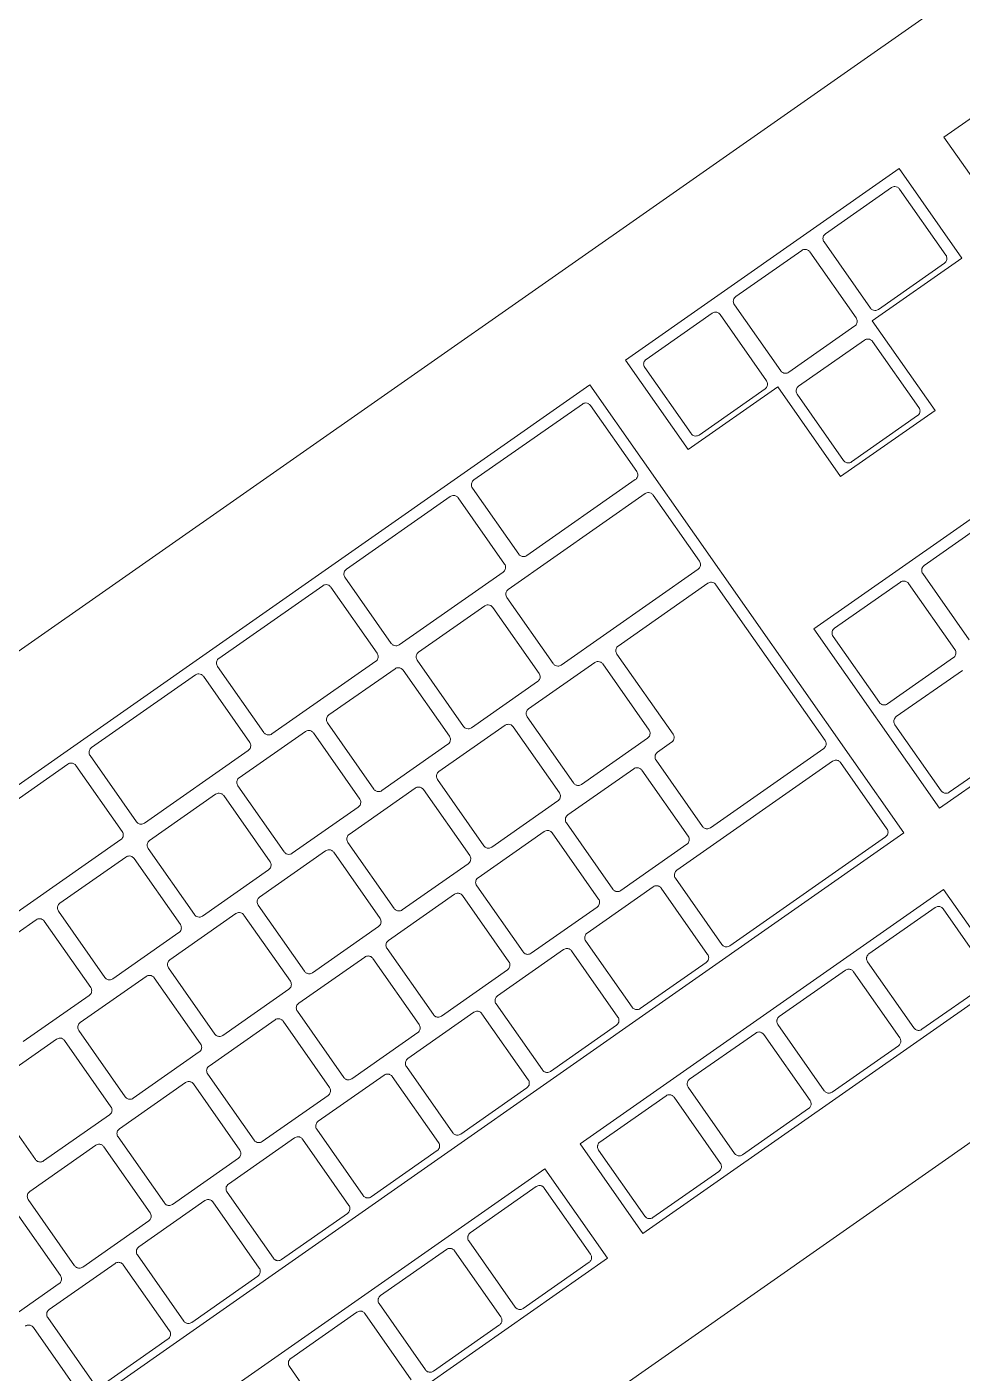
# Model space of a CAD drawing. Header units: inches. Extents: x 1 to 4637, y -664 to 702.
# Drawn here: x 2087.93 to 2094.32, y -357.12 to -347.92 of the extents above; entities that cross this region are included whole.
import ezdxf

# ---------------------------------------------------------------- set-up
doc = ezdxf.new("R2010")
doc.units = ezdxf.units.IN
doc.header["$MEASUREMENT"] = 0
doc.layers.add('I-FURN', color=30, linetype='Continuous', lineweight=9)

# ---------------------------------------------------------------- blocks, each defined once
blk = doc.blocks.new('Desk - Group 1 - No Side Chairs-V26-New Construction - Tel_Data_Elec Plan')
at = {"layer": 'I-FURN'}
for p, q in [((25.2669, 17.82), (10.4318, 7.4324)), ((16.8319, 9.4804), (26.0555, 15.9388)), ((18.857, 12.3883), (21.3403, 14.1271)), ((20.7145, 13.5794), (21.0311, 13.1272)), ((21.7694, 13.5143), (19.2861, 11.7755)), ((21.8596, 12.9393), (22.3111, 13.2555)), ((22.7793, 12.8614), (22.4627, 13.3136)), ((19.5954, 12.8439), (20.0469, 13.16)), ((20.5151, 12.7659), (20.1985, 13.2181)), ((22.3659, 13.2458), (22.6825, 12.7936)), ((20.1017, 13.1503), (20.4184, 12.6981)), ((21.0215, 13.0724), (20.57, 12.7562)), ((22.1665, 12.4323), (21.8499, 12.8845)), ((28.2007, 12.875), (18.9772, 6.4166)), ((21.2468, 12.5103), (21.6983, 12.8264)), ((21.7532, 12.8168), (22.0698, 12.3646)), ((22.6048, 12.5614), (23.0563, 12.8775)), ((18.9827, 12.4148), (19.4342, 12.731)), ((19.489, 12.7213), (19.8056, 12.2691)), ((19.9024, 12.3368), (19.5857, 12.789)), ((22.6729, 12.7388), (22.2214, 12.4226)), ((20.4087, 12.6433), (19.9572, 12.3272)), ((14.1495, 2.123), (28.9845, 12.5107)), ((21.5538, 12.0032), (21.2372, 12.4554)), ((21.9921, 12.1323), (22.4436, 12.4485)), ((22.4984, 12.4388), (22.8151, 11.9866)), ((22.9118, 12.0543), (22.5952, 12.5065)), ((19.2861, 11.7755), (18.857, 12.3883)), ((19.2896, 11.9078), (18.973, 12.36)), ((20.6341, 12.0812), (21.0856, 12.3974)), ((21.1404, 12.3877), (21.457, 11.9355)), ((22.0601, 12.3097), (21.6086, 11.9936)), ((16.1319, 10.4801), (18.6152, 12.2189)), ((18.6152, 12.2189), (19.0442, 11.6062)), ((19.796, 12.2143), (19.3445, 11.8981)), ((18.0958, 11.7938), (18.5473, 12.11)), ((18.6021, 12.1003), (18.9188, 11.6481)), ((22.2991, 11.6253), (21.9824, 12.0775)), ((20.0213, 11.6522), (20.4728, 11.9683)), ((20.941, 11.5742), (20.6244, 12.0264)), ((21.3793, 11.7033), (21.8308, 12.0194)), ((21.8857, 12.0097), (22.2023, 11.5575)), ((20.5277, 11.9587), (20.8443, 11.5064)), ((21.4474, 11.8807), (20.9959, 11.5645)), ((22.8054, 11.9318), (22.3539, 11.6156)), ((18.4028, 11.2868), (18.0861, 11.739)), ((22.2599, 11.4067), (22.7114, 11.7228)), ((22.7662, 11.7131), (23.0829, 11.2609)), ((19.0442, 11.6062), (16.561, 9.8674)), ((17.483, 11.3648), (17.9345, 11.6809)), ((17.9894, 11.6712), (18.306, 11.219)), ((20.3283, 11.1451), (20.0116, 11.5973)), ((21.6863, 11.1962), (21.3697, 11.6484)), ((22.1828, 9.5263), (25.2465, 11.6715)), ((18.9091, 11.5933), (18.4576, 11.2771)), ((19.4086, 11.2231), (19.8601, 11.5393)), ((19.9149, 11.5296), (20.2315, 11.0774)), ((20.7666, 11.2742), (21.2181, 11.5904)), ((21.2729, 11.5807), (21.5896, 11.1285)), ((20.8346, 11.4516), (20.3831, 11.1355)), ((22.1926, 11.5027), (21.7411, 11.1866)), ((22.5669, 10.8996), (22.2502, 11.3518)), ((16.8703, 10.9357), (17.3218, 11.2519)), ((17.3766, 11.2422), (17.6932, 10.79)), ((17.79, 10.8577), (17.4734, 11.3099)), ((21.6471, 10.9776), (22.0986, 11.2937)), ((22.1535, 11.2841), (22.4701, 10.8319)), ((18.2963, 11.1642), (17.8448, 10.8481)), ((19.7155, 10.7161), (19.3989, 11.1683)), ((20.1538, 10.8452), (20.6053, 11.1613)), ((20.6602, 11.1516), (20.9768, 10.6994)), ((21.0736, 10.7672), (20.7569, 11.2194)), ((25.6083, 11.1548), (22.5446, 9.0096)), ((23.0732, 11.2061), (22.6217, 10.89)), ((18.7958, 10.7941), (19.2473, 11.1102)), ((19.3021, 11.1005), (19.6188, 10.6483)), ((21.5799, 11.0736), (21.1284, 10.7575)), ((20.2219, 11.0226), (19.7704, 10.7064)), ((17.1772, 10.4287), (16.8606, 10.8809)), ((21.0344, 10.5486), (21.4859, 10.8647)), ((21.9541, 10.4706), (21.6375, 10.9228)), ((22.3987, 10.5907), (22.8502, 10.9068)), ((16.2575, 10.5067), (16.709, 10.8228)), ((16.7639, 10.8131), (17.0805, 10.3609)), ((20.4608, 10.3381), (20.1442, 10.7903)), ((21.5407, 10.855), (21.8574, 10.4028)), ((22.4604, 10.777), (22.0089, 10.4609)), ((17.6836, 10.7352), (17.2321, 10.419)), ((18.1831, 10.365), (18.6346, 10.6812)), ((19.1028, 10.287), (18.7861, 10.7392)), ((19.5411, 10.4161), (19.9926, 10.7322)), ((20.0474, 10.7226), (20.3641, 10.2704)), ((18.6894, 10.6715), (19.006, 10.2193)), ((19.6091, 10.5935), (19.1576, 10.2774)), ((20.9671, 10.6446), (20.5156, 10.3285)), ((21.3414, 10.0415), (21.0247, 10.4937)), ((22.7057, 10.0836), (22.389, 10.5358)), ((16.561, 9.8674), (16.1319, 10.4801)), ((16.5645, 9.9996), (16.2479, 10.4518)), ((20.4216, 10.1195), (20.8731, 10.4356)), ((20.928, 10.426), (21.2446, 9.9738)), ((21.7859, 10.1616), (22.2374, 10.4778)), ((22.2923, 10.4681), (22.6089, 10.0159)), ((18.49, 9.858), (18.1734, 10.3102)), ((19.8481, 9.9091), (19.5314, 10.3613)), ((21.8477, 10.348), (21.3962, 10.0318)), ((23.212, 10.3901), (22.7605, 10.074)), ((17.0708, 10.3061), (16.6193, 9.99)), ((16.9576, 9.5069), (18.0218, 10.2521)), ((18.0766, 10.2424), (18.3933, 9.7902)), ((18.9283, 9.9871), (19.3798, 10.3032)), ((19.4347, 10.2935), (19.7513, 9.8413)), ((20.3544, 10.2155), (19.9029, 9.8994)), ((18.9964, 10.1645), (18.5449, 9.8483)), ((20.7286, 9.6125), (20.412, 10.0647)), ((21.1732, 9.7326), (21.6247, 10.0487)), ((21.6795, 10.039), (21.9962, 9.5868)), ((22.0929, 9.6546), (21.7763, 10.1068)), ((19.8089, 9.6904), (20.2604, 10.0066)), ((20.3152, 9.9969), (20.6319, 9.5447)), ((22.5993, 9.9611), (22.1477, 9.6449)), ((18.3156, 9.558), (18.7671, 9.8741)), ((18.8219, 9.8645), (19.1386, 9.4123)), ((19.2353, 9.48), (18.9187, 9.9322)), ((21.2349, 9.9189), (20.7834, 9.6028)), ((19.7416, 9.7865), (19.2901, 9.4703)), ((18.3836, 9.7354), (17.3194, 8.9902)), ((21.4802, 9.2255), (21.1635, 9.6777)), ((19.1961, 9.2614), (19.6476, 9.5775)), ((20.1159, 9.1834), (19.7992, 9.6356)), ((20.5604, 9.3035), (21.0119, 9.6197)), ((21.0668, 9.61), (21.3834, 9.1578)), ((18.9772, 6.4166), (16.8319, 9.4804)), ((18.6226, 9.051), (18.3059, 9.5032)), ((19.7025, 9.5679), (20.0191, 9.1157)), ((20.6222, 9.4899), (20.1707, 9.1737)), ((21.9865, 9.532), (21.535, 9.2159)), ((17.2645, 8.9999), (16.9479, 9.4521)), ((17.3803, 8.9031), (18.1543, 9.4451)), ((18.2092, 9.4354), (18.5258, 8.9832)), ((21.312, 8.9166), (22.0215, 9.4134)), ((22.0763, 9.4037), (22.393, 8.9515)), ((22.4897, 9.0192), (22.1731, 9.4715)), ((14.7196, 8.0013), (16.5901, 9.311)), ((16.5901, 9.311), (17.4482, 8.0855)), ((19.1289, 9.3574), (18.6774, 9.0413)), ((19.5031, 8.7544), (19.1865, 9.2066)), ((20.8674, 8.7965), (20.5508, 9.2487)), ((16.0707, 8.8859), (16.5222, 9.2021)), ((16.577, 9.1924), (16.8937, 8.7402)), ((18.5834, 8.8323), (19.0349, 9.1485)), ((19.0897, 9.1388), (19.4064, 8.6866)), ((19.9477, 8.8745), (20.3992, 9.1906)), ((20.454, 9.1809), (20.7707, 8.7287)), ((20.0094, 9.0608), (19.5579, 8.7447)), ((21.3737, 9.1029), (20.9222, 8.7868)), ((18.5161, 8.9284), (18.4194, 8.8606)), ((18.1164, 7.7833), (17.3707, 8.8483)), ((21.619, 8.4095), (21.3023, 8.8617)), ((22.3833, 8.8967), (21.6738, 8.3999)), ((18.4097, 8.8058), (18.7936, 8.2576)), ((18.8904, 8.3253), (18.5737, 8.7775)), ((19.3349, 8.4454), (19.7864, 8.7615)), ((19.8413, 8.7519), (20.1579, 8.2997)), ((20.2547, 8.3674), (19.938, 8.8196)), ((20.4412, 8.3069), (21.1507, 8.8037)), ((21.2056, 8.794), (21.5222, 8.3418)), ((16.884, 8.6853), (16.4325, 8.3692)), ((20.761, 8.6739), (20.3095, 8.3578)), ((16.4935, 8.2821), (16.945, 8.5983)), ((16.9998, 8.5886), (17.3164, 8.1364)), ((19.3967, 8.6318), (18.9452, 8.3156)), ((19.6419, 7.9384), (19.3253, 8.3906)), ((18.2384, 7.6776), (19.1737, 8.3325)), ((19.2285, 8.3228), (19.5452, 7.8706)), ((21.5125, 8.287), (20.803, 7.7902)), ((16.8004, 7.7751), (16.4838, 8.2273)), ((18.7839, 8.2027), (18.1712, 7.7737)), ((19.5705, 7.6972), (20.28, 8.194)), ((20.1482, 8.2448), (19.6967, 7.9287)), ((20.7482, 7.7998), (20.4316, 8.252)), ((16.387, 8.1596), (16.7037, 7.7073)), ((20.3348, 8.1843), (20.6515, 7.7321)), ((17.4482, 8.0855), (15.5777, 6.7758)), ((17.3068, 8.0816), (16.8553, 7.7654)), ((14.4132, 7.7868), (16.5585, 4.723)), ((19.5355, 7.8158), (18.6002, 7.1609)), ((16.694, 7.6525), (16.2425, 7.3364)), ((19.8775, 7.1901), (19.5608, 7.6423)), ((20.6418, 7.6773), (19.9323, 7.1805)), ((18.5454, 7.1706), (18.2288, 7.6228)), ((18.6675, 7.0649), (19.4092, 7.5843)), ((19.4641, 7.5746), (19.7807, 7.1224)), ((16.6195, 6.5921), (17.2645, 7.0437)), ((17.2645, 7.0437), (17.6935, 6.431)), ((18.9745, 6.5578), (18.6578, 7.01)), ((19.771, 7.0675), (19.0293, 6.5482)), ((16.7388, 6.6276), (17.1903, 6.9437)), ((17.2451, 6.934), (17.5618, 6.4818)), ((17.6935, 6.431), (18.3063, 6.86)), ((18.3063, 6.86), (18.7353, 6.2473)), ((17.7806, 6.4439), (18.2321, 6.76)), ((18.2869, 6.7504), (18.6036, 6.2981)), ((17.0485, 5.9793), (16.6195, 6.5921)), ((17.0458, 6.1205), (16.7291, 6.5727)), ((17.5521, 6.427), (17.1006, 6.1109)), ((18.0876, 5.9368), (17.7709, 6.389)), ((17.1679, 6.0148), (17.6194, 6.331)), ((17.6742, 6.3213), (17.9908, 5.8691)), ((18.7353, 6.2473), (16.8648, 4.9375)), ((18.5939, 6.2433), (18.1424, 5.9272)), ((16.4358, 5.5503), (17.0485, 5.9793)), ((16.5551, 5.5858), (17.0066, 5.9019)), ((17.0614, 5.8922), (17.3781, 5.44)), ((17.4748, 5.5078), (17.1582, 5.96)), ((17.9812, 5.8143), (17.5297, 5.4981)), ((16.8648, 4.9375), (16.4358, 5.5503)), ((16.8621, 5.0787), (16.5454, 5.5309)), ((17.3684, 5.3852), (16.9169, 5.0691)), ((16.5585, 4.723), (14.0752, 2.9842))]:
    blk.add_line(p, q, dxfattribs=at)
for points in [[(20.0469, 13.16), (20.0498, 13.162), (20.0561, 13.1653), (20.0664, 13.1675), (20.0769, 13.1669), (20.0867, 13.1637), (20.0952, 13.1581), (20.0998, 13.1531), (20.1017, 13.1503)], [(21.8499, 12.8845), (21.8476, 12.8878), (21.8439, 12.8952), (21.8421, 12.9075), (21.8442, 12.9198), (21.8501, 12.931), (21.8561, 12.9369), (21.8596, 12.9393)], [(19.5857, 12.789), (19.5838, 12.7918), (19.5807, 12.7978), (19.5784, 12.8078), (19.5787, 12.8181), (19.5817, 12.8281), (19.5873, 12.837), (19.5925, 12.8418), (19.5954, 12.8439)], [(22.6825, 12.7936), (22.6849, 12.7903), (22.6885, 12.7828), (22.6903, 12.7705), (22.6882, 12.7582), (22.6824, 12.747), (22.6763, 12.7412), (22.6729, 12.7388)], [(19.4342, 12.731), (19.437, 12.733), (19.4434, 12.7362), (19.4537, 12.7384), (19.4641, 12.7378), (19.4739, 12.7346), (19.4825, 12.7291), (19.4871, 12.724), (19.489, 12.7213)], [(22.5952, 12.5065), (22.5928, 12.5099), (22.5892, 12.5173), (22.5874, 12.5296), (22.5895, 12.542), (22.5954, 12.5531), (22.6014, 12.559), (22.6048, 12.5614)], [(21.2372, 12.4554), (21.2348, 12.4588), (21.2312, 12.4662), (21.2294, 12.4784), (21.2315, 12.4908), (21.2373, 12.502), (21.2434, 12.5079), (21.2468, 12.5103)], [(18.973, 12.36), (18.9711, 12.3627), (18.9679, 12.3688), (18.9656, 12.3787), (18.9659, 12.389), (18.969, 12.399), (18.9746, 12.408), (18.9798, 12.4128), (18.9827, 12.4148)], [(22.0698, 12.3646), (22.0721, 12.3612), (22.0758, 12.3538), (22.0776, 12.3415), (22.0755, 12.3291), (22.0696, 12.318), (22.0635, 12.3121), (22.0601, 12.3097)], [(18.5473, 12.11), (18.5502, 12.112), (18.5565, 12.1152), (18.5668, 12.1174), (18.5772, 12.1168), (18.587, 12.1136), (18.5956, 12.1081), (18.6002, 12.103), (18.6021, 12.1003)], [(20.6244, 12.0264), (20.6221, 12.0297), (20.6184, 12.0371), (20.6166, 12.0494), (20.6187, 12.0617), (20.6246, 12.0729), (20.6306, 12.0788), (20.6341, 12.0812)], [(21.9824, 12.0775), (21.9801, 12.0808), (21.9764, 12.0883), (21.9747, 12.1006), (21.9768, 12.1129), (21.9826, 12.1241), (21.9887, 12.1299), (21.9921, 12.1323)], [(22.8151, 11.9866), (22.8174, 11.9832), (22.8211, 11.9758), (22.8228, 11.9635), (22.8207, 11.9511), (22.8148, 11.94), (22.8088, 11.9341), (22.8054, 11.9318)], [(21.457, 11.9355), (21.4594, 11.9322), (21.463, 11.9247), (21.4648, 11.9124), (21.4627, 11.9001), (21.4569, 11.8889), (21.4508, 11.8831), (21.4474, 11.8807)], [(18.0861, 11.739), (18.0842, 11.7417), (18.081, 11.7478), (18.0787, 11.7577), (18.0791, 11.768), (18.0821, 11.778), (18.0877, 11.787), (18.0929, 11.7918), (18.0958, 11.7938)], [(17.9345, 11.6809), (17.9374, 11.6829), (17.9437, 11.6862), (17.9541, 11.6884), (17.9645, 11.6878), (17.9743, 11.6846), (17.9829, 11.679), (17.9874, 11.674), (17.9894, 11.6712)], [(21.3697, 11.6484), (21.3673, 11.6518), (21.3637, 11.6592), (21.3619, 11.6715), (21.364, 11.6839), (21.3699, 11.695), (21.3759, 11.7009), (21.3793, 11.7033)], [(20.0116, 11.5973), (20.0093, 11.6007), (20.0057, 11.6081), (20.0039, 11.6203), (20.006, 11.6327), (20.0118, 11.6439), (20.0179, 11.6498), (20.0213, 11.6522)], [(20.8443, 11.5064), (20.8466, 11.5031), (20.8503, 11.4957), (20.8521, 11.4834), (20.85, 11.471), (20.8441, 11.4599), (20.838, 11.454), (20.8346, 11.4516)], [(22.2023, 11.5575), (22.2047, 11.5542), (22.2083, 11.5467), (22.2101, 11.5344), (22.208, 11.5221), (22.2021, 11.5109), (22.1961, 11.5051), (22.1926, 11.5027)], [(17.4734, 11.3099), (17.4714, 11.3127), (17.4683, 11.3187), (17.466, 11.3287), (17.4663, 11.339), (17.4693, 11.349), (17.4749, 11.3579), (17.4801, 11.3627), (17.483, 11.3648)], [(22.2502, 11.3518), (22.2479, 11.3552), (22.2442, 11.3626), (22.2425, 11.375), (22.2446, 11.3873), (22.2505, 11.3984), (22.2565, 11.4043), (22.2599, 11.4067)], [(17.3218, 11.2519), (17.3247, 11.2539), (17.331, 11.2571), (17.3413, 11.2593), (17.3517, 11.2587), (17.3615, 11.2555), (17.3701, 11.25), (17.3747, 11.2449), (17.3766, 11.2422)], [(20.7569, 11.2194), (20.7546, 11.2227), (20.7509, 11.2301), (20.7492, 11.2425), (20.7513, 11.2548), (20.7571, 11.2659), (20.7632, 11.2718), (20.7666, 11.2742)], [(19.3989, 11.1683), (19.3966, 11.1716), (19.3929, 11.179), (19.3911, 11.1913), (19.3932, 11.2036), (19.3991, 11.2148), (19.4051, 11.2207), (19.4086, 11.2231)], [(20.2315, 11.0774), (20.2339, 11.0741), (20.2375, 11.0666), (20.2393, 11.0543), (20.2372, 11.042), (20.2313, 11.0308), (20.2253, 11.025), (20.2219, 11.0226)], [(21.5896, 11.1285), (21.5919, 11.1251), (21.5956, 11.1177), (21.5973, 11.1053), (21.5952, 11.093), (21.5893, 11.0819), (21.5833, 11.076), (21.5799, 11.0736)], [(21.6375, 10.9228), (21.6351, 10.9261), (21.6315, 10.9336), (21.6297, 10.9459), (21.6318, 10.9583), (21.6377, 10.9694), (21.6437, 10.9752), (21.6471, 10.9776)], [(16.8606, 10.8809), (16.8587, 10.8836), (16.8555, 10.8896), (16.8532, 10.8996), (16.8536, 10.9099), (16.8566, 10.9199), (16.8622, 10.9289), (16.8674, 10.9337), (16.8703, 10.9357)], [(16.709, 10.8228), (16.7119, 10.8248), (16.7182, 10.8281), (16.7286, 10.8303), (16.739, 10.8297), (16.7488, 10.8265), (16.7574, 10.8209), (16.7619, 10.8159), (16.7639, 10.8131)], [(18.7861, 10.7392), (18.7838, 10.7426), (18.7802, 10.75), (18.7784, 10.7622), (18.7805, 10.7746), (18.7863, 10.7858), (18.7924, 10.7917), (18.7958, 10.7941)], [(20.1442, 10.7903), (20.1418, 10.7937), (20.1382, 10.8011), (20.1364, 10.8134), (20.1385, 10.8257), (20.1444, 10.8369), (20.1504, 10.8428), (20.1538, 10.8452)], [(22.4701, 10.8319), (22.4725, 10.8285), (22.4761, 10.821), (22.4779, 10.8087), (22.4757, 10.7963), (22.4699, 10.7852), (22.4638, 10.7794), (22.4604, 10.777)], [(20.9768, 10.6994), (20.9792, 10.6961), (20.9828, 10.6886), (20.9846, 10.6763), (20.9825, 10.664), (20.9766, 10.6528), (20.9705, 10.647), (20.9671, 10.6446)], [(19.6188, 10.6483), (19.6211, 10.645), (19.6248, 10.6376), (19.6266, 10.6253), (19.6245, 10.6129), (19.6186, 10.6018), (19.6125, 10.5959), (19.6091, 10.5935)], [(22.389, 10.5358), (22.3867, 10.5392), (22.383, 10.5467), (22.3813, 10.559), (22.3834, 10.5714), (22.3893, 10.5825), (22.3953, 10.5883), (22.3987, 10.5907)], [(21.0247, 10.4937), (21.0224, 10.4971), (21.0187, 10.5045), (21.017, 10.5169), (21.0191, 10.5292), (21.025, 10.5403), (21.031, 10.5462), (21.0344, 10.5486)], [(19.5314, 10.3613), (19.5291, 10.3646), (19.5254, 10.372), (19.5237, 10.3844), (19.5258, 10.3967), (19.5316, 10.4078), (19.5377, 10.4137), (19.5411, 10.4161)], [(21.8574, 10.4028), (21.8597, 10.3995), (21.8634, 10.392), (21.8651, 10.3796), (21.863, 10.3673), (21.8571, 10.3562), (21.8511, 10.3504), (21.8477, 10.348)], [(18.1734, 10.3102), (18.1711, 10.3135), (18.1674, 10.3209), (18.1656, 10.3332), (18.1677, 10.3455), (18.1736, 10.3567), (18.1796, 10.3626), (18.1831, 10.365)], [(19.006, 10.2193), (19.0084, 10.2159), (19.012, 10.2085), (19.0138, 10.1962), (19.0117, 10.1839), (19.0058, 10.1727), (18.9998, 10.1668), (18.9964, 10.1645)], [(20.3641, 10.2704), (20.3664, 10.267), (20.37, 10.2596), (20.3718, 10.2472), (20.3697, 10.2349), (20.3638, 10.2238), (20.3578, 10.2179), (20.3544, 10.2155)], [(21.7763, 10.1068), (21.7739, 10.1101), (21.7703, 10.1176), (21.7685, 10.13), (21.7707, 10.1423), (21.7765, 10.1534), (21.7826, 10.1592), (21.7859, 10.1616)], [(20.412, 10.0647), (20.4096, 10.068), (20.406, 10.0755), (20.4042, 10.0878), (20.4063, 10.1002), (20.4122, 10.1113), (20.4182, 10.1171), (20.4216, 10.1195)], [(18.9187, 9.9322), (18.9163, 9.9356), (18.9127, 9.943), (18.9109, 9.9553), (18.913, 9.9676), (18.9189, 9.9788), (18.9249, 9.9847), (18.9283, 9.9871)], [(21.2446, 9.9738), (21.247, 9.9704), (21.2506, 9.9629), (21.2524, 9.9506), (21.2502, 9.9382), (21.2444, 9.9271), (21.2383, 9.9213), (21.2349, 9.9189)], [(22.6089, 10.0159), (22.6113, 10.0125), (22.6149, 10.005), (22.6167, 9.9927), (22.6145, 9.9803), (22.6087, 9.9692), (22.6026, 9.9634), (22.5993, 9.9611)], [(18.3933, 9.7902), (18.3956, 9.7869), (18.3993, 9.7795), (18.401, 9.7672), (18.399, 9.7548), (18.3931, 9.7437), (18.387, 9.7378), (18.3836, 9.7354)], [(19.7513, 9.8413), (19.7537, 9.838), (19.7573, 9.8305), (19.7591, 9.8182), (19.757, 9.8058), (19.7511, 9.7947), (19.745, 9.7889), (19.7416, 9.7865)], [(19.7992, 9.6356), (19.7969, 9.639), (19.7932, 9.6464), (19.7915, 9.6588), (19.7936, 9.6711), (19.7995, 9.6822), (19.8055, 9.6881), (19.8089, 9.6904)], [(21.1635, 9.6777), (21.1612, 9.6811), (21.1575, 9.6886), (21.1558, 9.7009), (21.1579, 9.7133), (21.1638, 9.7244), (21.1698, 9.7302), (21.1732, 9.7326)], [(21.9962, 9.5868), (21.9985, 9.5835), (22.0022, 9.576), (22.0039, 9.5636), (22.0018, 9.5513), (21.9959, 9.5402), (21.9899, 9.5344), (21.9865, 9.532)], [(16.9479, 9.4521), (16.9456, 9.4554), (16.9419, 9.4628), (16.9401, 9.4751), (16.9422, 9.4874), (16.9481, 9.4986), (16.9541, 9.5045), (16.9576, 9.5069)], [(18.3059, 9.5032), (18.3036, 9.5065), (18.2999, 9.5139), (18.2982, 9.5262), (18.3003, 9.5386), (18.3061, 9.5497), (18.3122, 9.5556), (18.3156, 9.558)], [(20.6319, 9.5447), (20.6342, 9.5414), (20.6379, 9.5339), (20.6396, 9.5215), (20.6375, 9.5092), (20.6316, 9.4981), (20.6256, 9.4923), (20.6222, 9.4899)], [(22.1731, 9.4715), (22.1707, 9.4748), (22.1671, 9.4823), (22.1653, 9.4947), (22.1675, 9.507), (22.1734, 9.5181), (22.1794, 9.5239), (22.1828, 9.5263)], [(19.1386, 9.4123), (19.1409, 9.4089), (19.1445, 9.4015), (19.1463, 9.3891), (19.1442, 9.3768), (19.1383, 9.3657), (19.1323, 9.3598), (19.1289, 9.3574)], [(20.5508, 9.2487), (20.5484, 9.252), (20.5448, 9.2595), (20.543, 9.2719), (20.5452, 9.2842), (20.551, 9.2953), (20.5571, 9.3011), (20.5604, 9.3035)], [(19.1865, 9.2066), (19.1841, 9.2099), (19.1805, 9.2174), (19.1787, 9.2297), (19.1808, 9.242), (19.1867, 9.2532), (19.1927, 9.259), (19.1961, 9.2614)], [(20.0191, 9.1157), (20.0215, 9.1123), (20.0251, 9.1048), (20.0269, 9.0925), (20.0247, 9.0801), (20.0189, 9.069), (20.0128, 9.0632), (20.0094, 9.0608)], [(21.3834, 9.1578), (21.3858, 9.1544), (21.3894, 9.1469), (21.3912, 9.1345), (21.389, 9.1222), (21.3831, 9.1111), (21.3771, 9.1053), (21.3737, 9.1029)], [(18.5258, 8.9832), (18.5282, 8.9799), (18.5318, 8.9724), (18.5336, 8.9601), (18.5314, 8.9477), (18.5256, 8.9366), (18.5195, 8.9308), (18.5161, 8.9284)], [(22.393, 8.9515), (22.3953, 8.9481), (22.399, 8.9406), (22.4007, 8.9282), (22.3986, 8.9159), (22.3927, 8.9048), (22.3867, 8.899), (22.3833, 8.8967)], [(17.3707, 8.8483), (17.3683, 8.8516), (17.3647, 8.8591), (17.3629, 8.8714), (17.365, 8.8837), (17.3709, 8.8949), (17.3769, 8.9007), (17.3803, 8.9031)], [(19.938, 8.8196), (19.9357, 8.823), (19.932, 8.8305), (19.9303, 8.8428), (19.9324, 8.8552), (19.9383, 8.8663), (19.9443, 8.8721), (19.9477, 8.8745)], [(21.3023, 8.8617), (21.3, 8.8651), (21.2963, 8.8726), (21.2946, 8.885), (21.2967, 8.8973), (21.3026, 8.9084), (21.3086, 8.9142), (21.312, 8.9166)], [(18.5737, 8.7775), (18.5714, 8.7809), (18.5677, 8.7883), (18.566, 8.8007), (18.5681, 8.813), (18.5739, 8.8241), (18.58, 8.83), (18.5834, 8.8323)], [(16.8937, 8.7402), (16.896, 8.7368), (16.8996, 8.7294), (16.9014, 8.7171), (16.8993, 8.7048), (16.8935, 8.6936), (16.8874, 8.6877), (16.884, 8.6853)], [(19.4064, 8.6866), (19.4087, 8.6832), (19.4124, 8.6758), (19.4141, 8.6634), (19.412, 8.6511), (19.4061, 8.64), (19.4001, 8.6342), (19.3967, 8.6318)], [(20.7707, 8.7287), (20.773, 8.7254), (20.7767, 8.7179), (20.7784, 8.7055), (20.7763, 8.6932), (20.7704, 8.6821), (20.7644, 8.6763), (20.761, 8.6739)], [(19.3253, 8.3906), (19.3229, 8.3939), (19.3193, 8.4014), (19.3175, 8.4138), (19.3197, 8.4261), (19.3255, 8.4372), (19.3315, 8.443), (19.3349, 8.4454)], [(16.4838, 8.2273), (16.4814, 8.2306), (16.4778, 8.2381), (16.476, 8.2504), (16.4781, 8.2627), (16.484, 8.2739), (16.49, 8.2797), (16.4935, 8.2821)], [(20.1579, 8.2997), (20.1603, 8.2963), (20.1639, 8.2888), (20.1657, 8.2764), (20.1635, 8.2641), (20.1576, 8.253), (20.1516, 8.2472), (20.1482, 8.2448)], [(20.4316, 8.252), (20.4292, 8.2554), (20.4256, 8.2629), (20.4238, 8.2753), (20.426, 8.2876), (20.4318, 8.2987), (20.4379, 8.3045), (20.4412, 8.3069)], [(21.5222, 8.3418), (21.5246, 8.3384), (21.5282, 8.3309), (21.53, 8.3185), (21.5278, 8.3062), (21.5219, 8.2951), (21.5159, 8.2893), (21.5125, 8.287)], [(18.7936, 8.2576), (18.796, 8.2542), (18.7996, 8.2467), (18.8014, 8.2344), (18.7992, 8.222), (18.7934, 8.2109), (18.7873, 8.2051), (18.7839, 8.2027)], [(17.3164, 8.1364), (17.3188, 8.133), (17.3224, 8.1256), (17.3242, 8.1133), (17.3221, 8.1009), (17.3162, 8.0898), (17.3102, 8.084), (17.3068, 8.0816)], [(19.5452, 7.8706), (19.5475, 7.8673), (19.5512, 7.8598), (19.5529, 7.8474), (19.5508, 7.8351), (19.5449, 7.824), (19.5389, 7.8182), (19.5355, 7.8158)], [(20.6515, 7.7321), (20.6538, 7.7287), (20.6575, 7.7212), (20.6592, 7.7088), (20.6571, 7.6965), (20.6512, 7.6854), (20.6452, 7.6796), (20.6418, 7.6773)], [(16.7037, 7.7073), (16.706, 7.704), (16.7097, 7.6965), (16.7114, 7.6842), (16.7093, 7.6719), (16.7035, 7.6608), (16.6974, 7.6549), (16.694, 7.6525)], [(18.2288, 7.6228), (18.2264, 7.6262), (18.2228, 7.6336), (18.221, 7.646), (18.2232, 7.6583), (18.229, 7.6694), (18.235, 7.6752), (18.2384, 7.6776)], [(19.5608, 7.6423), (19.5585, 7.6457), (19.5548, 7.6532), (19.5531, 7.6656), (19.5552, 7.6779), (19.5611, 7.689), (19.5671, 7.6948), (19.5705, 7.6972)], [(19.7807, 7.1224), (19.7831, 7.119), (19.7867, 7.1115), (19.7885, 7.0991), (19.7863, 7.0868), (19.7804, 7.0757), (19.7744, 7.0699), (19.771, 7.0675)], [(18.6578, 7.01), (18.6555, 7.0134), (18.6518, 7.0209), (18.6501, 7.0333), (18.6522, 7.0456), (18.6581, 7.0567), (18.6641, 7.0625), (18.6675, 7.0649)], [(16.7291, 6.5727), (16.7268, 6.5761), (16.7231, 6.5836), (16.7214, 6.5959), (16.7235, 6.6083), (16.7294, 6.6194), (16.7354, 6.6252), (16.7388, 6.6276)], [(17.5618, 6.4818), (17.5641, 6.4785), (17.5678, 6.471), (17.5695, 6.4586), (17.5674, 6.4463), (17.5615, 6.4352), (17.5555, 6.4294), (17.5521, 6.427)], [(17.7709, 6.389), (17.7686, 6.3924), (17.7649, 6.3999), (17.7632, 6.4123), (17.7653, 6.4246), (17.7712, 6.4357), (17.7772, 6.4415), (17.7806, 6.4439)], [(18.6036, 6.2981), (18.6059, 6.2948), (18.6096, 6.2873), (18.6114, 6.2749), (18.6092, 6.2625), (18.6033, 6.2515), (18.5973, 6.2457), (18.5939, 6.2433)], [(17.1582, 5.96), (17.1558, 5.9634), (17.1522, 5.9709), (17.1504, 5.9832), (17.1526, 5.9956), (17.1585, 6.0066), (17.1645, 6.0125), (17.1679, 6.0148)], [(17.9908, 5.8691), (17.9932, 5.8657), (17.9969, 5.8582), (17.9986, 5.8458), (17.9964, 5.8335), (17.9906, 5.8224), (17.9845, 5.8166), (17.9812, 5.8143)], [(16.5454, 5.5309), (16.5431, 5.5343), (16.5394, 5.5418), (16.5377, 5.5542), (16.5398, 5.5665), (16.5457, 5.5776), (16.5517, 5.5834), (16.5551, 5.5858)], [(17.3781, 5.44), (17.3804, 5.4367), (17.3841, 5.4292), (17.3858, 5.4168), (17.3837, 5.4044), (17.3778, 5.3934), (17.3718, 5.3876), (17.3684, 5.3852)]]:
    blk.add_open_spline(points, degree=3, dxfattribs=at)
for points, knots in [([(21.0311, 13.1272), (21.0334, 13.1239), (21.0371, 13.1165), (21.0386, 13.1063), (21.0379, 13.0981), (21.0359, 13.0901), (21.031, 13.0807), (21.0249, 13.0748), (21.0215, 13.0724)], [0, 0, 0, 0, 0.2, 0.4, 0.5, 0.6, 0.8, 1, 1, 1, 1]), ([(21.6983, 12.8264), (21.7018, 12.8288), (21.7094, 12.8325), (21.7208, 12.8341), (21.7311, 12.8326), (21.7426, 12.828), (21.7497, 12.8218), (21.7532, 12.8168)], [0, 0, 0, 0, 0.2, 0.4, 0.55, 0.7, 1, 1, 1, 1]), ([(22.8341, 12.8517), (22.8307, 12.8493), (22.8231, 12.8456), (22.8117, 12.8441), (22.8014, 12.8455), (22.7899, 12.8501), (22.7828, 12.8563), (22.7793, 12.8614)], [0, 0, 0, 0, 0.2, 0.4, 0.55, 0.7, 1, 1, 1, 1]), ([(20.57, 12.7562), (20.5665, 12.7538), (20.5589, 12.7501), (20.5474, 12.7486), (20.5371, 12.7501), (20.5256, 12.7547), (20.5186, 12.7609), (20.5151, 12.7659)], [0, 0, 0, 0, 0.2, 0.4, 0.55, 0.7, 1, 1, 1, 1]), ([(20.4184, 12.6981), (20.4207, 12.6948), (20.4243, 12.6875), (20.4258, 12.6773), (20.4251, 12.6691), (20.4231, 12.661), (20.4183, 12.6517), (20.4122, 12.6457), (20.4087, 12.6433)], [0, 0, 0, 0, 0.2, 0.4, 0.5, 0.6, 0.8, 1, 1, 1, 1]), ([(22.2214, 12.4226), (22.218, 12.4202), (22.2104, 12.4166), (22.1989, 12.415), (22.1886, 12.4165), (22.1771, 12.421), (22.1701, 12.4273), (22.1665, 12.4323)], [0, 0, 0, 0, 0.2, 0.4, 0.55, 0.7, 1, 1, 1, 1]), ([(22.4436, 12.4485), (22.447, 12.4509), (22.4546, 12.4545), (22.466, 12.4561), (22.4763, 12.4546), (22.4878, 12.4501), (22.4949, 12.4438), (22.4984, 12.4388)], [0, 0, 0, 0, 0.2, 0.4, 0.55, 0.7, 1, 1, 1, 1]), ([(19.9572, 12.3272), (19.9538, 12.3248), (19.9461, 12.3211), (19.9346, 12.3195), (19.9243, 12.321), (19.9129, 12.3256), (19.9059, 12.3319), (19.9024, 12.3368)], [0, 0, 0, 0, 0.2, 0.4, 0.55, 0.7, 1, 1, 1, 1]), ([(21.0856, 12.3974), (21.089, 12.3998), (21.0966, 12.4035), (21.1081, 12.405), (21.1184, 12.4035), (21.1299, 12.399), (21.1369, 12.3927), (21.1404, 12.3877)], [0, 0, 0, 0, 0.2, 0.4, 0.55, 0.7, 1, 1, 1, 1]), ([(19.8056, 12.2691), (19.8079, 12.2658), (19.8116, 12.2584), (19.8131, 12.2482), (19.8124, 12.24), (19.8104, 12.232), (19.8055, 12.2226), (19.7994, 12.2167), (19.796, 12.2143)], [0, 0, 0, 0, 0.2, 0.4, 0.5, 0.6, 0.8, 1, 1, 1, 1]), ([(20.4728, 11.9683), (20.4762, 11.9707), (20.4839, 11.9744), (20.4953, 11.9759), (20.5056, 11.9745), (20.5171, 11.9699), (20.5242, 11.9636), (20.5277, 11.9587)], [0, 0, 0, 0, 0.2, 0.4, 0.55, 0.7, 1, 1, 1, 1]), ([(21.6086, 11.9936), (21.6052, 11.9912), (21.5976, 11.9875), (21.5862, 11.9859), (21.5759, 11.9874), (21.5644, 11.992), (21.5573, 11.9982), (21.5538, 12.0032)], [0, 0, 0, 0, 0.2, 0.4, 0.55, 0.7, 1, 1, 1, 1]), ([(21.8308, 12.0194), (21.8343, 12.0218), (21.8418, 12.0255), (21.8533, 12.027), (21.8636, 12.0256), (21.8751, 12.021), (21.8822, 12.0148), (21.8857, 12.0097)], [0, 0, 0, 0, 0.2, 0.4, 0.55, 0.7, 1, 1, 1, 1]), ([(19.3445, 11.8981), (19.341, 11.8957), (19.3334, 11.892), (19.3219, 11.8905), (19.3116, 11.892), (19.3001, 11.8966), (19.2931, 11.9028), (19.2896, 11.9078)], [0, 0, 0, 0, 0.2, 0.4, 0.55, 0.7, 1, 1, 1, 1]), ([(22.7114, 11.7228), (22.7148, 11.7252), (22.7223, 11.7289), (22.7338, 11.7304), (22.744, 11.729), (22.7556, 11.7245), (22.7627, 11.7182), (22.7662, 11.7131)], [0, 0, 0, 0, 0.2, 0.4, 0.55, 0.7, 1, 1, 1, 1]), ([(18.9188, 11.6481), (18.9211, 11.6448), (18.9247, 11.6374), (18.9262, 11.6272), (18.9255, 11.619), (18.9235, 11.611), (18.9186, 11.6016), (18.9125, 11.5957), (18.9091, 11.5933)], [0, 0, 0, 0, 0.2, 0.4, 0.5, 0.6, 0.8, 1, 1, 1, 1]), ([(21.2181, 11.5904), (21.2215, 11.5927), (21.2291, 11.5964), (21.2405, 11.598), (21.2508, 11.5965), (21.2623, 11.592), (21.2694, 11.5857), (21.2729, 11.5807)], [0, 0, 0, 0, 0.2, 0.4, 0.55, 0.7, 1, 1, 1, 1]), ([(22.3539, 11.6156), (22.3505, 11.6132), (22.3429, 11.6096), (22.3315, 11.608), (22.3212, 11.6094), (22.3097, 11.614), (22.3026, 11.6202), (22.2991, 11.6253)], [0, 0, 0, 0, 0.2, 0.4, 0.55, 0.7, 1, 1, 1, 1]), ([(19.8601, 11.5393), (19.8635, 11.5417), (19.8711, 11.5454), (19.8826, 11.5469), (19.8929, 11.5454), (19.9044, 11.5409), (19.9114, 11.5346), (19.9149, 11.5296)], [0, 0, 0, 0, 0.2, 0.4, 0.55, 0.7, 1, 1, 1, 1]), ([(20.9959, 11.5645), (20.9925, 11.5621), (20.9849, 11.5584), (20.9734, 11.5569), (20.9631, 11.5584), (20.9516, 11.5629), (20.9445, 11.5692), (20.941, 11.5742)], [0, 0, 0, 0, 0.2, 0.4, 0.55, 0.7, 1, 1, 1, 1]), ([(18.4576, 11.2771), (18.4541, 11.2747), (18.4465, 11.271), (18.435, 11.2695), (18.4247, 11.271), (18.4132, 11.2756), (18.4062, 11.2818), (18.4028, 11.2868)], [0, 0, 0, 0, 0.2, 0.4, 0.55, 0.7, 1, 1, 1, 1]), ([(22.0986, 11.2937), (22.102, 11.2961), (22.1096, 11.2998), (22.121, 11.3014), (22.1313, 11.2999), (22.1429, 11.2954), (22.15, 11.2891), (22.1535, 11.2841)], [0, 0, 0, 0, 0.2, 0.4, 0.55, 0.7, 1, 1, 1, 1]), ([(18.306, 11.219), (18.3083, 11.2157), (18.3119, 11.2084), (18.3135, 11.1982), (18.3127, 11.19), (18.3107, 11.1819), (18.3059, 11.1726), (18.2998, 11.1666), (18.2963, 11.1642)], [0, 0, 0, 0, 0.2, 0.4, 0.5, 0.6, 0.8, 1, 1, 1, 1]), ([(20.3831, 11.1355), (20.3797, 11.1331), (20.3721, 11.1294), (20.3607, 11.1278), (20.3504, 11.1293), (20.3389, 11.1339), (20.3318, 11.1401), (20.3283, 11.1451)], [0, 0, 0, 0, 0.2, 0.4, 0.55, 0.7, 1, 1, 1, 1]), ([(20.6053, 11.1613), (20.6088, 11.1637), (20.6163, 11.1674), (20.6278, 11.1689), (20.6381, 11.1675), (20.6496, 11.1629), (20.6567, 11.1567), (20.6602, 11.1516)], [0, 0, 0, 0, 0.2, 0.4, 0.55, 0.7, 1, 1, 1, 1]), ([(21.7411, 11.1866), (21.7377, 11.1842), (21.7302, 11.1805), (21.7188, 11.1789), (21.7085, 11.1804), (21.6969, 11.1849), (21.6898, 11.1912), (21.6863, 11.1962)], [0, 0, 0, 0, 0.2, 0.4, 0.55, 0.7, 1, 1, 1, 1]), ([(19.2473, 11.1102), (19.2507, 11.1126), (19.2584, 11.1163), (19.2698, 11.1178), (19.2801, 11.1164), (19.2916, 11.1118), (19.2986, 11.1055), (19.3021, 11.1005)], [0, 0, 0, 0, 0.2, 0.4, 0.55, 0.7, 1, 1, 1, 1]), ([(21.4859, 10.8647), (21.4893, 10.8671), (21.4968, 10.8707), (21.5083, 10.8723), (21.5185, 10.8709), (21.5301, 10.8664), (21.5372, 10.8601), (21.5407, 10.855)], [0, 0, 0, 0, 0.2, 0.4, 0.55, 0.7, 1, 1, 1, 1]), ([(22.6217, 10.89), (22.6183, 10.8876), (22.6108, 10.8839), (22.5963, 10.8819), (22.5799, 10.8862), (22.5704, 10.8946), (22.5669, 10.8996)], [0, 0, 0, 0, 0.2, 0.4, 0.7, 1, 1, 1, 1]), ([(17.6932, 10.79), (17.6956, 10.7867), (17.6992, 10.7793), (17.7007, 10.7691), (17.7, 10.7609), (17.698, 10.7529), (17.6931, 10.7435), (17.687, 10.7376), (17.6836, 10.7352)], [0, 0, 0, 0, 0.2, 0.4, 0.5, 0.6, 0.8, 1, 1, 1, 1]), ([(17.8448, 10.8481), (17.8414, 10.8456), (17.8337, 10.842), (17.8222, 10.8404), (17.812, 10.8419), (17.8005, 10.8465), (17.7935, 10.8528), (17.79, 10.8577)], [0, 0, 0, 0, 0.2, 0.4, 0.55, 0.7, 1, 1, 1, 1]), ([(21.1284, 10.7575), (21.125, 10.7551), (21.1174, 10.7514), (21.106, 10.7499), (21.0957, 10.7513), (21.0842, 10.7559), (21.0771, 10.7621), (21.0736, 10.7672)], [0, 0, 0, 0, 0.2, 0.4, 0.55, 0.7, 1, 1, 1, 1]), ([(18.6346, 10.6812), (18.638, 10.6836), (18.6456, 10.6872), (18.6571, 10.6888), (18.6674, 10.6873), (18.6789, 10.6828), (18.6859, 10.6765), (18.6894, 10.6715)], [0, 0, 0, 0, 0.2, 0.4, 0.55, 0.7, 1, 1, 1, 1]), ([(19.7704, 10.7064), (19.767, 10.704), (19.7594, 10.7003), (19.7479, 10.6988), (19.7376, 10.7003), (19.7261, 10.7048), (19.719, 10.7111), (19.7155, 10.7161)], [0, 0, 0, 0, 0.2, 0.4, 0.55, 0.7, 1, 1, 1, 1]), ([(19.9926, 10.7322), (19.996, 10.7346), (20.0036, 10.7383), (20.015, 10.7399), (20.0253, 10.7384), (20.0368, 10.7339), (20.0439, 10.7276), (20.0474, 10.7226)], [0, 0, 0, 0, 0.2, 0.4, 0.55, 0.7, 1, 1, 1, 1]), ([(17.2321, 10.419), (17.2286, 10.4166), (17.221, 10.4129), (17.2095, 10.4114), (17.1992, 10.4129), (17.1877, 10.4175), (17.1807, 10.4237), (17.1772, 10.4287)], [0, 0, 0, 0, 0.2, 0.4, 0.55, 0.7, 1, 1, 1, 1]), ([(20.8731, 10.4356), (20.8765, 10.438), (20.8841, 10.4417), (20.8955, 10.4433), (20.9058, 10.4418), (20.9174, 10.4373), (20.9244, 10.431), (20.928, 10.426)], [0, 0, 0, 0, 0.2, 0.4, 0.55, 0.7, 1, 1, 1, 1]), ([(22.0089, 10.4609), (22.0056, 10.4585), (21.998, 10.4549), (21.9835, 10.4528), (21.9671, 10.4571), (21.9576, 10.4655), (21.9541, 10.4706)], [0, 0, 0, 0, 0.2, 0.4, 0.7, 1, 1, 1, 1]), ([(22.2374, 10.4778), (22.2408, 10.4801), (22.2484, 10.4838), (22.2629, 10.4858), (22.2793, 10.4815), (22.2887, 10.4731), (22.2923, 10.4681)], [0, 0, 0, 0, 0.2, 0.4, 0.7, 1, 1, 1, 1]), ([(17.0805, 10.3609), (17.0828, 10.3576), (17.0864, 10.3503), (17.088, 10.3401), (17.0872, 10.3319), (17.0852, 10.3238), (17.0804, 10.3145), (17.0743, 10.3085), (17.0708, 10.3061)], [0, 0, 0, 0, 0.2, 0.4, 0.5, 0.6, 0.8, 1, 1, 1, 1]), ([(19.3798, 10.3032), (19.3833, 10.3056), (19.3908, 10.3093), (19.4023, 10.3108), (19.4126, 10.3094), (19.4241, 10.3048), (19.4312, 10.2985), (19.4347, 10.2935)], [0, 0, 0, 0, 0.2, 0.4, 0.55, 0.7, 1, 1, 1, 1]), ([(20.5156, 10.3285), (20.5122, 10.3261), (20.5047, 10.3224), (20.4933, 10.3208), (20.483, 10.3223), (20.4714, 10.3268), (20.4643, 10.3331), (20.4608, 10.3381)], [0, 0, 0, 0, 0.2, 0.4, 0.55, 0.7, 1, 1, 1, 1]), ([(18.0218, 10.2521), (18.0252, 10.2545), (18.0329, 10.2582), (18.0443, 10.2597), (18.0546, 10.2583), (18.0661, 10.2537), (18.0731, 10.2474), (18.0766, 10.2424)], [0, 0, 0, 0, 0.2, 0.4, 0.55, 0.7, 1, 1, 1, 1]), ([(19.1576, 10.2774), (19.1542, 10.275), (19.1466, 10.2713), (19.1352, 10.2697), (19.1249, 10.2712), (19.1134, 10.2757), (19.1063, 10.282), (19.1028, 10.287)], [0, 0, 0, 0, 0.2, 0.4, 0.55, 0.7, 1, 1, 1, 1]), ([(21.3962, 10.0318), (21.3928, 10.0295), (21.3853, 10.0258), (21.3708, 10.0238), (21.3544, 10.0281), (21.3449, 10.0365), (21.3414, 10.0415)], [0, 0, 0, 0, 0.2, 0.4, 0.7, 1, 1, 1, 1]), ([(21.6247, 10.0487), (21.6281, 10.0511), (21.6356, 10.0547), (21.6501, 10.0568), (21.6665, 10.0525), (21.676, 10.0441), (21.6795, 10.039)], [0, 0, 0, 0, 0.2, 0.4, 0.7, 1, 1, 1, 1]), ([(22.7605, 10.074), (22.7571, 10.0716), (22.7496, 10.0679), (22.7351, 10.0659), (22.7187, 10.0702), (22.7092, 10.0786), (22.7057, 10.0836)], [0, 0, 0, 0, 0.2, 0.4, 0.7, 1, 1, 1, 1]), ([(16.6193, 9.99), (16.6159, 9.9875), (16.6082, 9.9838), (16.5967, 9.9823), (16.5865, 9.9838), (16.575, 9.9884), (16.568, 9.9946), (16.5645, 9.9996)], [0, 0, 0, 0, 0.2, 0.4, 0.55, 0.7, 1, 1, 1, 1]), ([(20.2604, 10.0066), (20.2638, 10.009), (20.2713, 10.0126), (20.2828, 10.0142), (20.293, 10.0128), (20.3046, 10.0082), (20.3117, 10.002), (20.3152, 9.9969)], [0, 0, 0, 0, 0.2, 0.4, 0.55, 0.7, 1, 1, 1, 1]), ([(18.5449, 9.8483), (18.5414, 9.8459), (18.5339, 9.8422), (18.5224, 9.8407), (18.5121, 9.8421), (18.5006, 9.8467), (18.4935, 9.853), (18.49, 9.858)], [0, 0, 0, 0, 0.2, 0.4, 0.55, 0.7, 1, 1, 1, 1]), ([(18.7671, 9.8741), (18.7705, 9.8765), (18.7781, 9.8802), (18.7895, 9.8818), (18.7998, 9.8803), (18.8113, 9.8758), (18.8184, 9.8695), (18.8219, 9.8645)], [0, 0, 0, 0, 0.2, 0.4, 0.55, 0.7, 1, 1, 1, 1]), ([(19.9029, 9.8994), (19.8995, 9.897), (19.8919, 9.8933), (19.8805, 9.8918), (19.8702, 9.8932), (19.8587, 9.8977), (19.8516, 9.904), (19.8481, 9.9091)], [0, 0, 0, 0, 0.2, 0.4, 0.55, 0.7, 1, 1, 1, 1]), ([(19.6476, 9.5775), (19.651, 9.5799), (19.6586, 9.5836), (19.67, 9.5852), (19.6803, 9.5837), (19.6919, 9.5792), (19.6989, 9.5729), (19.7025, 9.5679)], [0, 0, 0, 0, 0.2, 0.4, 0.55, 0.7, 1, 1, 1, 1]), ([(20.7834, 9.6028), (20.7801, 9.6004), (20.7725, 9.5968), (20.758, 9.5947), (20.7416, 9.599), (20.7321, 9.6074), (20.7286, 9.6125)], [0, 0, 0, 0, 0.2, 0.4, 0.7, 1, 1, 1, 1]), ([(21.0119, 9.6197), (21.0153, 9.622), (21.0229, 9.6257), (21.0374, 9.6277), (21.0538, 9.6234), (21.0632, 9.615), (21.0668, 9.61)], [0, 0, 0, 0, 0.2, 0.4, 0.7, 1, 1, 1, 1]), ([(22.1477, 9.6449), (22.1444, 9.6425), (22.1368, 9.6389), (22.1224, 9.6369), (22.106, 9.6411), (22.0965, 9.6495), (22.0929, 9.6546)], [0, 0, 0, 0, 0.2, 0.4, 0.7, 1, 1, 1, 1]), ([(19.2901, 9.4703), (19.2867, 9.468), (19.2792, 9.4643), (19.2678, 9.4627), (19.2575, 9.4642), (19.2459, 9.4687), (19.2388, 9.475), (19.2353, 9.48)], [0, 0, 0, 0, 0.2, 0.4, 0.55, 0.7, 1, 1, 1, 1]), ([(18.1543, 9.4451), (18.1577, 9.4475), (18.1653, 9.4512), (18.1768, 9.4527), (18.187, 9.4513), (18.1986, 9.4467), (18.2057, 9.4404), (18.2092, 9.4354)], [0, 0, 0, 0, 0.2, 0.4, 0.55, 0.7, 1, 1, 1, 1]), ([(22.0215, 9.4134), (22.0249, 9.4157), (22.0324, 9.4194), (22.0469, 9.4214), (22.0633, 9.4172), (22.0728, 9.4088), (22.0763, 9.4037)], [0, 0, 0, 0, 0.2, 0.4, 0.7, 1, 1, 1, 1]), ([(16.5222, 9.2021), (16.5256, 9.2045), (16.5332, 9.2081), (16.5447, 9.2097), (16.555, 9.2082), (16.5665, 9.2036), (16.5735, 9.1974), (16.577, 9.1924)], [0, 0, 0, 0, 0.2, 0.4, 0.55, 0.7, 1, 1, 1, 1]), ([(21.535, 9.2159), (21.5316, 9.2135), (21.5241, 9.2098), (21.5096, 9.2078), (21.4932, 9.2121), (21.4837, 9.2205), (21.4802, 9.2255)], [0, 0, 0, 0, 0.2, 0.4, 0.7, 1, 1, 1, 1]), ([(19.0349, 9.1485), (19.0383, 9.1509), (19.0458, 9.1545), (19.0573, 9.1561), (19.0675, 9.1547), (19.0791, 9.1501), (19.0862, 9.1438), (19.0897, 9.1388)], [0, 0, 0, 0, 0.2, 0.4, 0.55, 0.7, 1, 1, 1, 1]), ([(20.1707, 9.1737), (20.1673, 9.1714), (20.1598, 9.1677), (20.1453, 9.1657), (20.1289, 9.17), (20.1194, 9.1784), (20.1159, 9.1834)], [0, 0, 0, 0, 0.2, 0.4, 0.7, 1, 1, 1, 1]), ([(20.3992, 9.1906), (20.4026, 9.193), (20.4101, 9.1966), (20.4246, 9.1987), (20.441, 9.1944), (20.4505, 9.186), (20.454, 9.1809)], [0, 0, 0, 0, 0.2, 0.4, 0.7, 1, 1, 1, 1]), ([(18.6774, 9.0413), (18.674, 9.0389), (18.6664, 9.0352), (18.655, 9.0337), (18.6447, 9.0351), (18.6332, 9.0396), (18.6261, 9.0459), (18.6226, 9.051)], [0, 0, 0, 0, 0.2, 0.4, 0.55, 0.7, 1, 1, 1, 1]), ([(22.5446, 9.0096), (22.5412, 9.0072), (22.5337, 9.0036), (22.5192, 9.0015), (22.5028, 9.0058), (22.4933, 9.0142), (22.4897, 9.0192)], [0, 0, 0, 0, 0.2, 0.4, 0.7, 1, 1, 1, 1]), ([(17.3194, 8.9902), (17.3159, 8.9878), (17.3084, 8.9841), (17.2969, 8.9826), (17.2866, 8.984), (17.2751, 8.9886), (17.268, 8.9949), (17.2645, 8.9999)], [0, 0, 0, 0, 0.2, 0.4, 0.55, 0.7, 1, 1, 1, 1]), ([(18.4194, 8.8606), (18.416, 8.8583), (18.4099, 8.8524), (18.4046, 8.8422), (18.4024, 8.8321), (18.4027, 8.8197), (18.4062, 8.8108), (18.4097, 8.8058)], [0, 0, 0, 0, 0.2, 0.4, 0.55, 0.7, 1, 1, 1, 1]), ([(19.5579, 8.7447), (19.5545, 8.7423), (19.547, 8.7386), (19.5325, 8.7366), (19.5161, 8.7409), (19.5066, 8.7493), (19.5031, 8.7544)], [0, 0, 0, 0, 0.2, 0.4, 0.7, 1, 1, 1, 1]), ([(19.7864, 8.7615), (19.7898, 8.7639), (19.7974, 8.7676), (19.8119, 8.7696), (19.8283, 8.7653), (19.8377, 8.7569), (19.8413, 8.7519)], [0, 0, 0, 0, 0.2, 0.4, 0.7, 1, 1, 1, 1]), ([(20.9222, 8.7868), (20.9189, 8.7844), (20.9113, 8.7808), (20.8969, 8.7787), (20.8805, 8.783), (20.871, 8.7914), (20.8674, 8.7965)], [0, 0, 0, 0, 0.2, 0.4, 0.7, 1, 1, 1, 1]), ([(21.1507, 8.8037), (21.1541, 8.806), (21.1616, 8.8097), (21.1761, 8.8117), (21.1925, 8.8075), (21.202, 8.7991), (21.2056, 8.794)], [0, 0, 0, 0, 0.2, 0.4, 0.7, 1, 1, 1, 1]), ([(16.945, 8.5983), (16.9484, 8.6007), (16.9559, 8.6043), (16.9674, 8.6059), (16.9777, 8.6044), (16.9892, 8.5999), (16.9963, 8.5936), (16.9998, 8.5886)], [0, 0, 0, 0, 0.2, 0.4, 0.55, 0.7, 1, 1, 1, 1]), ([(21.6738, 8.3999), (21.6704, 8.3975), (21.6629, 8.3938), (21.6484, 8.3918), (21.632, 8.3961), (21.6225, 8.4045), (21.619, 8.4095)], [0, 0, 0, 0, 0.2, 0.4, 0.7, 1, 1, 1, 1]), ([(18.9452, 8.3156), (18.9418, 8.3133), (18.9343, 8.3096), (18.9198, 8.3076), (18.9034, 8.3119), (18.8939, 8.3203), (18.8904, 8.3253)], [0, 0, 0, 0, 0.2, 0.4, 0.7, 1, 1, 1, 1]), ([(19.1737, 8.3325), (19.1771, 8.3349), (19.1846, 8.3385), (19.1991, 8.3406), (19.2155, 8.3363), (19.225, 8.3279), (19.2285, 8.3228)], [0, 0, 0, 0, 0.2, 0.4, 0.7, 1, 1, 1, 1]), ([(20.3095, 8.3578), (20.3061, 8.3554), (20.2986, 8.3517), (20.2841, 8.3497), (20.2677, 8.3539), (20.2582, 8.3624), (20.2547, 8.3674)], [0, 0, 0, 0, 0.2, 0.4, 0.7, 1, 1, 1, 1]), ([(20.28, 8.194), (20.2834, 8.1963), (20.2909, 8.2), (20.3054, 8.202), (20.3218, 8.1978), (20.3313, 8.1894), (20.3348, 8.1843)], [0, 0, 0, 0, 0.2, 0.4, 0.7, 1, 1, 1, 1]), ([(19.6967, 7.9287), (19.6934, 7.9263), (19.6858, 7.9227), (19.6714, 7.9206), (19.655, 7.9249), (19.6455, 7.9333), (19.6419, 7.9384)], [0, 0, 0, 0, 0.2, 0.4, 0.7, 1, 1, 1, 1]), ([(16.8553, 7.7654), (16.8519, 7.763), (16.8443, 7.7594), (16.8329, 7.7578), (16.8226, 7.7592), (16.811, 7.7638), (16.8039, 7.7701), (16.8004, 7.7751)], [0, 0, 0, 0, 0.2, 0.4, 0.55, 0.7, 1, 1, 1, 1]), ([(18.1712, 7.7737), (18.1678, 7.7713), (18.1603, 7.7676), (18.1458, 7.7656), (18.1294, 7.7699), (18.1199, 7.7783), (18.1164, 7.7833)], [0, 0, 0, 0, 0.2, 0.4, 0.7, 1, 1, 1, 1]), ([(20.803, 7.7902), (20.7997, 7.7878), (20.7922, 7.7841), (20.7777, 7.7821), (20.7613, 7.7863), (20.7518, 7.7948), (20.7482, 7.7998)], [0, 0, 0, 0, 0.2, 0.4, 0.7, 1, 1, 1, 1]), ([(19.4092, 7.5843), (19.4126, 7.5866), (19.4201, 7.5903), (19.4346, 7.5923), (19.451, 7.5881), (19.4605, 7.5796), (19.4641, 7.5746)], [0, 0, 0, 0, 0.2, 0.4, 0.7, 1, 1, 1, 1]), ([(19.9323, 7.1805), (19.9289, 7.1781), (19.9214, 7.1744), (19.9069, 7.1724), (19.8905, 7.1766), (19.881, 7.1851), (19.8775, 7.1901)], [0, 0, 0, 0, 0.2, 0.4, 0.7, 1, 1, 1, 1]), ([(18.6002, 7.1609), (18.5969, 7.1585), (18.5893, 7.1549), (18.5748, 7.1529), (18.5584, 7.1571), (18.5489, 7.1655), (18.5454, 7.1706)], [0, 0, 0, 0, 0.2, 0.4, 0.7, 1, 1, 1, 1]), ([(17.1903, 6.9437), (17.1937, 6.9461), (17.2012, 6.9498), (17.2157, 6.9518), (17.2321, 6.9475), (17.2416, 6.9391), (17.2451, 6.934)], [0, 0, 0, 0, 0.2, 0.4, 0.7, 1, 1, 1, 1]), ([(18.2321, 6.76), (18.2355, 6.7624), (18.243, 6.766), (18.2575, 6.7681), (18.2739, 6.7638), (18.2834, 6.7554), (18.2869, 6.7504)], [0, 0, 0, 0, 0.2, 0.4, 0.7, 1, 1, 1, 1]), ([(19.0293, 6.5482), (19.0259, 6.5458), (19.0184, 6.5421), (19.0039, 6.5401), (18.9875, 6.5444), (18.978, 6.5528), (18.9745, 6.5578)], [0, 0, 0, 0, 0.2, 0.4, 0.7, 1, 1, 1, 1]), ([(17.6194, 6.331), (17.6227, 6.3333), (17.6303, 6.337), (17.6447, 6.339), (17.6611, 6.3348), (17.6707, 6.3264), (17.6742, 6.3213)], [0, 0, 0, 0, 0.2, 0.4, 0.7, 1, 1, 1, 1]), ([(17.1006, 6.1109), (17.0972, 6.1085), (17.0897, 6.1048), (17.0752, 6.1028), (17.0588, 6.1071), (17.0493, 6.1155), (17.0458, 6.1205)], [0, 0, 0, 0, 0.2, 0.4, 0.7, 1, 1, 1, 1]), ([(17.0066, 5.9019), (17.01, 5.9043), (17.0175, 5.9079), (17.032, 5.91), (17.0484, 5.9057), (17.0579, 5.8973), (17.0614, 5.8922)], [0, 0, 0, 0, 0.2, 0.4, 0.7, 1, 1, 1, 1]), ([(18.1424, 5.9272), (18.139, 5.9248), (18.1315, 5.9211), (18.1171, 5.9191), (18.1006, 5.9234), (18.0911, 5.9318), (18.0876, 5.9368)], [0, 0, 0, 0, 0.2, 0.4, 0.7, 1, 1, 1, 1]), ([(17.5297, 5.4981), (17.5263, 5.4957), (17.5188, 5.4921), (17.5043, 5.4901), (17.4879, 5.4943), (17.4784, 5.5027), (17.4748, 5.5078)], [0, 0, 0, 0, 0.2, 0.4, 0.7, 1, 1, 1, 1]), ([(16.9169, 5.0691), (16.9135, 5.0667), (16.906, 5.063), (16.8916, 5.061), (16.8751, 5.0652), (16.8656, 5.0737), (16.8621, 5.0787)], [0, 0, 0, 0, 0.2, 0.4, 0.7, 1, 1, 1, 1])]:
    blk.add_open_spline(points, degree=3, knots=knots, dxfattribs=at)

msp = doc.modelspace()

# ---------------------------------------------------------------- block references
at = {"layer": 'I-FURN', "rotation": 180}
msp.add_blockref('Desk - Group 1 - No Side Chairs-V26-New Construction - Tel_Data_Elec Plan', (2110.7506, -343.9512), dxfattribs=at)

doc.saveas('drawing.dxf')
